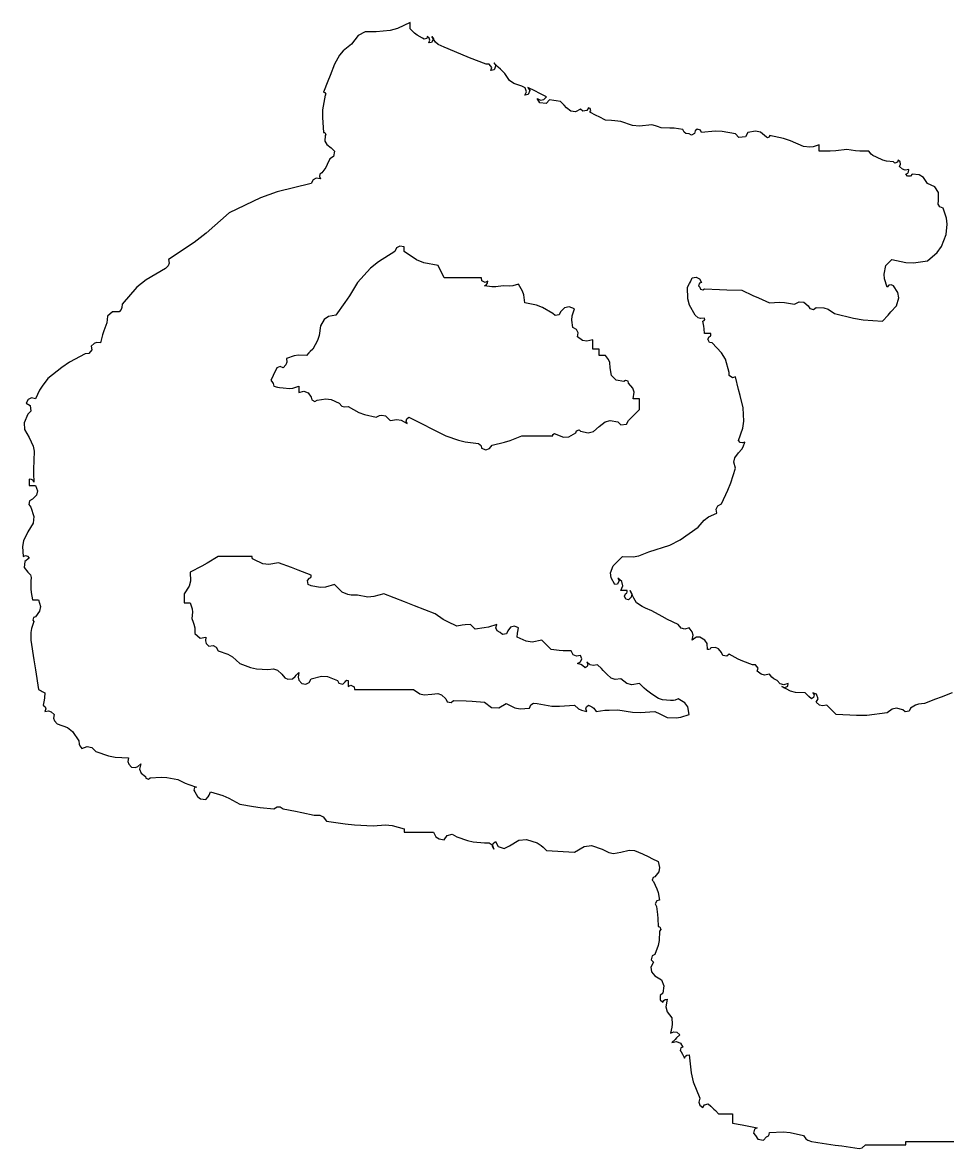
# Model space of a CAD drawing. Header units: millimetres. Extents: x 539196 to 807275, y 431843 to 1156631.
# Drawn here: x 623808.5 to 624033.7, y 434400.7 to 434675.2 of the extents above; entities that cross this region are included whole.
import ezdxf

# ---------------------------------------------------------------- set-up
doc = ezdxf.new("R2010")
doc.units = ezdxf.units.MM
doc.header["$MEASUREMENT"] = 0

# ---------------------------------------------------------------- blocks, each defined once
blk = doc.blocks.new('nhgjnj')
for p, q in [((100.9521, 1.1143), (100.9073, 1.0983)), ((100.9781, 1.1173), (100.9521, 1.1143)), ((101.0254, 1.1122), (100.9781, 1.1173)), ((101.0792, 1.0911), (101.0254, 1.1122)), ((103.0814, 1.14), (103.1011, 1.0901)), ((105.0958, 1.0608), (105.0958, 1.1469)), ((100.8107, 1.062), (100.7962, 1.0289)), ((100.8364, 1.0784), (100.8107, 1.062)), ((100.8726, 1.0775), (100.8364, 1.0784)), ((100.8887, 1.0759), (100.8726, 1.0775)), ((100.9011, 1.0834), (100.8887, 1.0759)), ((100.9073, 1.0983), (100.9011, 1.0834)), ((101.1056, 1.0725), (101.0792, 1.0911)), ((101.1435, 1.0289), (101.1056, 1.0725)), ((103.1011, 1.0901), (103.1109, 1.0651)), ((103.1109, 1.0651), (103.13, 1.015)), ((100.7691, 1.0111), (100.7574, 0.9917)), ((100.7962, 1.0289), (100.7691, 1.0111)), ((101.1522, 0.9655), (101.1435, 1.0289)), ((103.13, 1.015), (103.1333, 0.9888)), ((105.0958, 1.0177), (105.0958, 1.0608)), ((105.0958, 0.9316), (105.0958, 1.0177)), ((100.7574, 0.9917), (100.7545, 0.9594)), ((101.1507, 0.9315), (101.1522, 0.9655)), ((103.1333, 0.9888), (103.1378, 0.9753)), ((103.1378, 0.9753), (103.1509, 0.9524)), ((100.7318, 0.9166), (100.7198, 0.9038)), ((100.7356, 0.928), (100.7318, 0.9166)), ((100.7436, 0.9442), (100.7337, 0.9455)), ((100.7337, 0.9455), (100.7356, 0.928)), ((100.7494, 0.9403), (100.7436, 0.9442)), ((100.7545, 0.9316), (100.7494, 0.9403)), ((100.7545, 0.9594), (100.7633, 0.9526)), ((100.7633, 0.9384), (100.7545, 0.9316)), ((100.7633, 0.9526), (100.7633, 0.9384)), ((101.1365, 0.8691), (101.1507, 0.9315)), ((103.1509, 0.9524), (103.1636, 0.9462)), ((103.1578, 0.9177), (103.1509, 0.8903)), ((103.1671, 0.9284), (103.1578, 0.9177)), ((103.1636, 0.9462), (103.1671, 0.9284)), ((105.1013, 0.9316), (105.0958, 0.9316)), ((105.1041, 0.9316), (105.1013, 0.9316)), ((105.1097, 0.9316), (105.1041, 0.9316)), ((105.1097, 0.8594), (105.1097, 0.9316)), ((100.6993, 0.9057), (100.692, 0.8969)), ((100.692, 0.8969), (100.7005, 0.8947)), ((100.6989, 0.876), (100.6963, 0.8445)), ((100.7044, 0.8829), (100.6989, 0.876)), ((100.7092, 0.9082), (100.6993, 0.9057)), ((100.7005, 0.8947), (100.7044, 0.8829)), ((100.7198, 0.9038), (100.7092, 0.9082)), ((101.1476, 0.858), (101.1365, 0.8691)), ((101.2546, 0.876), (101.2507, 0.8653)), ((101.2507, 0.8653), (101.253, 0.8559)), ((101.285, 0.8963), (101.2546, 0.876)), ((101.3098, 0.9001), (101.285, 0.8963)), ((101.3449, 0.8899), (101.3098, 0.9001)), ((101.3726, 0.8648), (101.3449, 0.8899)), ((101.3865, 0.8523), (101.3726, 0.8648)), ((103.1509, 0.8903), (103.1547, 0.8709)), ((103.1547, 0.8709), (103.1717, 0.8483)), ((105.1097, 0.8233), (105.1097, 0.8594)), ((100.6918, 0.8282), (100.6781, 0.7996)), ((100.6963, 0.8445), (100.6918, 0.8282)), ((101.1532, 0.8524), (101.1476, 0.858)), ((101.1643, 0.8413), (101.1532, 0.8524)), ((101.2027, 0.8342), (101.1643, 0.8413)), ((101.2246, 0.8357), (101.2027, 0.8342)), ((101.2616, 0.8483), (101.2246, 0.8357)), ((101.253, 0.8559), (101.2616, 0.8483)), ((101.4144, 0.8274), (101.3865, 0.8523)), ((101.4072, 0.7405), (101.4144, 0.8274)), ((103.1717, 0.8483), (103.1828, 0.7572)), ((105.1097, 0.751), (105.1097, 0.8233)), ((100.6644, 0.7758), (100.6503, 0.7649)), ((100.6503, 0.7649), (100.6516, 0.7259)), ((100.6706, 0.7835), (100.6644, 0.7758)), ((100.6781, 0.7996), (100.6706, 0.7835)), ((100.6516, 0.7259), (100.6502, 0.7061)), ((101.4002, 0.6969), (101.4072, 0.7405)), ((103.1842, 0.7106), (103.1787, 0.619)), ((103.1828, 0.7572), (103.1842, 0.7106)), ((105.1229, 0.7357), (105.1097, 0.751)), ((105.1267, 0.7224), (105.1229, 0.7357)), ((105.1236, 0.7024), (105.1267, 0.7224)), ((100.6502, 0.7061), (100.6434, 0.6677)), ((100.6434, 0.6677), (100.6498, 0.618)), ((101.3796, 0.6121), (101.4002, 0.6969)), ((105.1152, 0.644), (105.1236, 0.7024)), ((100.6498, 0.618), (100.6512, 0.5927)), ((101.3604, 0.5827), (101.3796, 0.6121)), ((103.1787, 0.619), (103.162, 0.6024)), ((105.1027, 0.5565), (105.111, 0.6149)), ((105.111, 0.6149), (105.1152, 0.644)), ((100.6512, 0.5927), (100.6503, 0.5426)), ((101.3519, 0.5287), (101.3542, 0.5638)), ((101.3542, 0.5638), (101.3604, 0.5827)), ((103.1402, 0.5574), (103.1364, 0.544)), ((103.1537, 0.594), (103.137, 0.5774)), ((103.137, 0.5774), (103.1402, 0.5574)), ((103.162, 0.6024), (103.1537, 0.594)), ((105.0999, 0.5371), (105.1027, 0.5565)), ((100.6336, 0.5426), (100.6225, 0.5426)), ((100.6225, 0.5426), (100.6315, 0.5162)), ((100.6315, 0.5162), (100.633, 0.5009)), ((100.6392, 0.5426), (100.6336, 0.5426)), ((100.6503, 0.5426), (100.6392, 0.5426)), ((101.3612, 0.518), (101.3519, 0.5287)), ((101.3576, 0.5003), (101.3612, 0.518)), ((103.0874, 0.5314), (103.0814, 0.5148)), ((103.0814, 0.5148), (103.0912, 0.5208)), ((103.1084, 0.5383), (103.0874, 0.5314)), ((103.0912, 0.5208), (103.1034, 0.5178)), ((103.1092, 0.5079), (103.0981, 0.4968)), ((103.1034, 0.5178), (103.1092, 0.5079)), ((103.1231, 0.5287), (103.1084, 0.5383)), ((103.1364, 0.544), (103.1231, 0.5287)), ((105.0891, 0.4914), (105.0958, 0.5079)), ((105.0958, 0.5079), (105.0985, 0.5274)), ((105.0985, 0.5274), (105.0999, 0.5371)), ((100.6295, 0.4732), (100.6045, 0.4141)), ((100.633, 0.5009), (100.6295, 0.4732)), ((101.3265, 0.4539), (101.3288, 0.4747)), ((101.3288, 0.4747), (101.3449, 0.494)), ((101.3449, 0.494), (101.3576, 0.5003)), ((103.0814, 0.4801), (103.0807, 0.437)), ((103.0925, 0.4912), (103.0814, 0.4801)), ((103.0981, 0.4968), (103.0925, 0.4912)), ((105.0551, 0.4132), (105.068, 0.4732)), ((105.068, 0.4732), (105.0826, 0.4833)), ((105.0826, 0.4833), (105.0891, 0.4914)), ((100.6045, 0.4141), (100.5946, 0.383)), ((101.338, 0.4315), (101.3265, 0.4539)), ((101.3306, 0.3876), (101.338, 0.4315)), ((103.0745, 0.4137), (103.0536, 0.3759)), ((103.0807, 0.437), (103.0745, 0.4137)), ((105.0522, 0.3817), (105.0551, 0.4132)), ((100.5946, 0.383), (100.5809, 0.3204)), ((101.3292, 0.3649), (101.3306, 0.3876)), ((101.331, 0.3204), (101.3292, 0.3649)), ((103.0259, 0.3551), (103.0184, 0.339)), ((103.0416, 0.3678), (103.0259, 0.3551)), ((103.0521, 0.4024), (103.0397, 0.4037)), ((103.0397, 0.4037), (103.0464, 0.3846)), ((103.0464, 0.3846), (103.0416, 0.3678)), ((103.06, 0.3866), (103.0521, 0.4024)), ((103.0536, 0.3759), (103.06, 0.3866)), ((105.0541, 0.3204), (105.0522, 0.3817)), ((100.5878, 0.3065), (100.5663, 0.2797)), ((100.5809, 0.3204), (100.587, 0.3197)), ((100.587, 0.3197), (100.5909, 0.3118)), ((100.5909, 0.3118), (100.5878, 0.3065)), ((101.3091, 0.2702), (101.331, 0.3204)), ((103.0122, 0.3312), (102.9981, 0.3204)), ((102.9981, 0.3204), (103.0025, 0.2979)), ((103.0184, 0.339), (103.0122, 0.3312)), ((105.064, 0.319), (105.0541, 0.3204)), ((105.0699, 0.3151), (105.064, 0.319)), ((105.0749, 0.3065), (105.0699, 0.3151)), ((105.0888, 0.2926), (105.0749, 0.3065)), ((100.5663, 0.2797), (100.5606, 0.2569)), ((100.5606, 0.2569), (100.567, 0.2231)), ((101.298, 0.2452), (101.3091, 0.2702)), ((102.971, 0.2691), (102.9559, 0.2578)), ((102.9559, 0.2578), (102.9564, 0.244)), ((102.9842, 0.2648), (102.971, 0.2691)), ((102.9986, 0.2826), (102.9842, 0.2648)), ((103.0025, 0.2979), (102.9986, 0.2826)), ((105.0249, 0.2203), (105.0333, 0.2648)), ((105.0333, 0.2648), (105.0395, 0.2521)), ((105.0573, 0.2485), (105.068, 0.2578)), ((105.068, 0.2578), (105.0852, 0.2673)), ((105.0852, 0.2673), (105.0888, 0.2926)), ((100.567, 0.2231), (100.5864, 0.2119)), ((100.5864, 0.2119), (100.59, 0.1832)), ((101.2755, 0.1953), (101.298, 0.2452)), ((101.8034, 0.2023), (101.7478, 0.1884)), ((101.8622, 0.2056), (101.8034, 0.2023)), ((101.8936, 0.2011), (101.8622, 0.2056)), ((101.9773, 0.2018), (101.9562, 0.2092)), ((101.9562, 0.2092), (101.9605, 0.1986)), ((102.9564, 0.244), (102.94, 0.201)), ((105.0208, 0.1981), (105.0249, 0.2203)), ((105.0395, 0.2521), (105.0573, 0.2485)), ((100.5739, 0.1675), (100.5629, 0.1074)), ((100.59, 0.1832), (100.5739, 0.1675)), ((101.2728, 0.1286), (101.2755, 0.1953)), ((101.6688, 0.1543), (101.6575, 0.1393)), ((101.72, 0.1814), (101.6644, 0.1675)), ((101.6644, 0.1675), (101.6688, 0.1543)), ((101.7478, 0.1884), (101.72, 0.1814)), ((101.9492, 0.1814), (101.8936, 0.2011)), ((101.958, 0.1887), (101.9492, 0.1814)), ((101.9605, 0.1986), (101.958, 0.1887)), ((101.9877, 0.1959), (101.9773, 0.2018)), ((102.0048, 0.1814), (101.9877, 0.1959)), ((102.0271, 0.1639), (102.0048, 0.1814)), ((102.0469, 0.16), (102.0271, 0.1639)), ((102.0742, 0.1675), (102.0469, 0.16)), ((102.1395, 0.1463), (102.0742, 0.1675)), ((102.9302, 0.1799), (102.9078, 0.1398)), ((102.94, 0.201), (102.9302, 0.1799)), ((104.9707, 0.1286), (104.9707, 0.1537)), ((104.9707, 0.1537), (104.9874, 0.1537)), ((104.9874, 0.1537), (104.9957, 0.1537)), ((104.9957, 0.1537), (105.0124, 0.1537)), ((105.0124, 0.1537), (105.0208, 0.1981)), ((100.5629, 0.1074), (100.5615, 0.0757)), ((101.2714, 0.0953), (101.2728, 0.1286)), ((101.5557, 0.1055), (101.5116, 0.0634)), ((101.5851, 0.1225), (101.5557, 0.1055)), ((101.6436, 0.1398), (101.5851, 0.1225)), ((101.6575, 0.1393), (101.6436, 0.1398)), ((102.1716, 0.1337), (102.1395, 0.1463)), ((102.234, 0.105), (102.1716, 0.1337)), ((102.2425, 0.0884), (102.234, 0.105)), ((102.9008, 0.105), (102.8846, 0.0915)), ((102.9135, 0.1113), (102.9008, 0.105)), ((102.9078, 0.1398), (102.9171, 0.1291)), ((102.9171, 0.1291), (102.9135, 0.1113)), ((104.9707, 0.1161), (104.9707, 0.1286)), ((104.9707, 0.0911), (104.9707, 0.1161)), ((100.5615, 0.0757), (100.567, 0.0147)), ((101.2685, 0.0286), (101.2714, 0.0953)), ((101.4761, 0.0573), (101.4699, 0.0564)), ((101.4699, 0.0564), (101.4699, 0.0453)), ((101.4808, 0.0549), (101.4761, 0.0573)), ((101.4838, 0.0495), (101.4808, 0.0549)), ((101.5091, 0.0512), (101.4951, 0.0442)), ((101.5116, 0.0634), (101.5091, 0.0512)), ((102.2573, 0.081), (102.2425, 0.0884)), ((102.2757, 0.0842), (102.2573, 0.081)), ((102.2925, 0.0461), (102.2757, 0.0842)), ((102.8846, 0.0915), (102.8786, 0.0775)), ((102.8786, 0.0775), (102.88, 0.0564)), ((102.88, 0.0564), (102.8854, 0.0534)), ((102.8854, 0.0534), (102.8878, 0.0487)), ((104.9268, 0.0457), (104.936, 0.0564)), ((104.936, 0.0564), (104.9499, 0.0703)), ((104.9499, 0.0703), (104.9568, 0.0772)), ((104.9568, 0.0772), (104.9707, 0.0911)), ((100.5562, 0.0107), (100.5524, -0.0045)), ((100.567, 0.0147), (100.5562, 0.0107)), ((101.2167, -0.0086), (101.2241, 0.0063)), ((101.2241, 0.0063), (101.2407, 0.0147)), ((101.2407, 0.0147), (101.2429, 0.0062)), ((101.2429, 0.0062), (101.2547, 0.0023)), ((101.2547, 0.0023), (101.2616, 0.0078)), ((101.2616, 0.0078), (101.2701, 0.01)), ((101.274, 0.0218), (101.2685, 0.0286)), ((101.2701, 0.01), (101.274, 0.0218)), ((101.4025, 0.0112), (101.3987, -0.0003)), ((101.4066, 0.0295), (101.4005, 0.0286)), ((101.4005, 0.0286), (101.4025, 0.0112)), ((101.4114, 0.0271), (101.4066, 0.0295)), ((101.4144, 0.0217), (101.4114, 0.0271)), ((101.4364, 0.0257), (101.4144, 0.0217)), ((101.4476, 0.0271), (101.4364, 0.0257)), ((101.4699, 0.0286), (101.4476, 0.0271)), ((101.4699, 0.0453), (101.4699, 0.0397)), ((101.4699, 0.0397), (101.4699, 0.0286)), ((101.4951, 0.0442), (101.4838, 0.0495)), ((102.3063, 0.0277), (102.2925, 0.0461)), ((102.3382, 0.0008), (102.3063, 0.0277)), ((102.3955, -0.0804), (102.3382, 0.0008)), ((102.8449, 0.0302), (102.8314, 0.0078)), ((102.8314, 0.0078), (102.8323, -0.0071)), ((102.8608, 0.0402), (102.8449, 0.0302)), ((102.8869, 0.0425), (102.8608, 0.0402)), ((102.8878, 0.0487), (102.8869, 0.0425)), ((104.8268, -0.0218), (104.9013, 0.0078)), ((104.9013, 0.0078), (104.9182, 0.003)), ((104.9182, 0.003), (104.9323, 0.0077)), ((104.9303, 0.0281), (104.9268, 0.0457)), ((104.943, 0.0217), (104.9303, 0.0281)), ((104.9323, 0.0077), (104.943, 0.0217)), ((100.5524, -0.0045), (100.56, -0.0131)), ((100.56, -0.0131), (100.5722, -0.0156)), ((100.5739, -0.0408), (100.5714, -0.0545)), ((100.5722, -0.0156), (100.5792, -0.0296)), ((100.5792, -0.0296), (100.5739, -0.0408)), ((101.2199, -0.0269), (101.2167, -0.0086)), ((101.237, -0.0343), (101.2199, -0.0269)), ((101.2454, -0.0385), (101.237, -0.0343)), ((101.2616, -0.0478), (101.2454, -0.0385)), ((101.3135, -0.0469), (101.2616, -0.0478)), ((101.3417, -0.0391), (101.3135, -0.0469)), ((101.3866, -0.0131), (101.3417, -0.0391)), ((101.3987, -0.0003), (101.3866, -0.0131)), ((102.8074, -0.0264), (102.7897, -0.0408)), ((102.7897, -0.0408), (102.7964, -0.0599)), ((102.8228, -0.0225), (102.8074, -0.0264)), ((102.8453, -0.0269), (102.8228, -0.0225)), ((102.8323, -0.0071), (102.8357, -0.0155)), ((102.8357, -0.0155), (102.8453, -0.0269)), ((103.1452, -0.0466), (103.126, -0.06)), ((103.1787, -0.0408), (103.1452, -0.0466)), ((103.1911, -0.0781), (103.1787, -0.0408)), ((104.7068, -0.0408), (104.7865, -0.0319)), ((104.7081, -0.0508), (104.7068, -0.0408)), ((104.7865, -0.0319), (104.8268, -0.0218)), ((100.5531, -0.0686), (100.5485, -0.1073)), ((100.5655, -0.0624), (100.5531, -0.0686)), ((100.5714, -0.0545), (100.5655, -0.0624)), ((102.4188, -0.1268), (102.3955, -0.0804)), ((102.7758, -0.0895), (102.7522, -0.1374)), ((102.7916, -0.0768), (102.7758, -0.0895)), ((102.7964, -0.0599), (102.7916, -0.0768)), ((103.126, -0.06), (103.1092, -0.0895)), ((103.1092, -0.0895), (103.1142, -0.1027)), ((103.1941, -0.0988), (103.1911, -0.0781)), ((103.1926, -0.1381), (103.1941, -0.0988)), ((104.6026, -0.1088), (104.6049, -0.0948)), ((104.6049, -0.0948), (104.6165, -0.0825)), ((104.6165, -0.0825), (104.6304, -0.0964)), ((104.6304, -0.0964), (104.6373, -0.1033)), ((104.6464, -0.0966), (104.6538, -0.0793)), ((104.6512, -0.1172), (104.6464, -0.0966)), ((104.6538, -0.0793), (104.6721, -0.0686)), ((104.6721, -0.0686), (104.6742, -0.0771)), ((104.6742, -0.0771), (104.6861, -0.0811)), ((104.6861, -0.0811), (104.6929, -0.0756)), ((104.6929, -0.0756), (104.704, -0.07)), ((104.704, -0.07), (104.7096, -0.0672)), ((104.712, -0.0566), (104.7081, -0.0508)), ((104.7096, -0.0672), (104.7207, -0.0617)), ((104.7207, -0.0617), (104.712, -0.0566)), ((100.5471, -0.1269), (100.5461, -0.1659)), ((100.5485, -0.1073), (100.5471, -0.1269)), ((102.4493, -0.2214), (102.4188, -0.1268)), ((102.7522, -0.1374), (102.7397, -0.1611)), ((103.1162, -0.1242), (103.1139, -0.1593)), ((103.1142, -0.1027), (103.1157, -0.11)), ((103.1157, -0.11), (103.1162, -0.1242)), ((103.1814, -0.1603), (103.1926, -0.1381)), ((104.4581, -0.148), (104.4567, -0.1381)), ((104.4567, -0.1381), (104.4905, -0.1444)), ((104.462, -0.1539), (104.4581, -0.148)), ((104.4905, -0.1444), (104.5133, -0.1387)), ((104.5133, -0.1387), (104.5401, -0.1172)), ((104.5401, -0.1172), (104.568, -0.1166)), ((104.568, -0.1166), (104.5823, -0.1181)), ((104.5823, -0.1181), (104.6095, -0.1242)), ((104.6095, -0.1242), (104.6026, -0.1088)), ((104.6373, -0.1033), (104.6512, -0.1172)), ((100.5378, -0.1909), (100.5322, -0.2075)), ((100.5406, -0.1825), (100.5378, -0.1909)), ((100.5461, -0.1659), (100.5406, -0.1825)), ((102.7397, -0.1611), (102.7133, -0.2075)), ((103.1076, -0.1781), (103.0884, -0.2075)), ((103.1139, -0.1593), (103.1076, -0.1781)), ((103.1648, -0.1936), (103.1759, -0.1714)), ((103.1701, -0.2602), (103.1648, -0.1936)), ((103.1759, -0.1714), (103.1814, -0.1603)), ((103.8246, -0.2075), (103.8385, -0.1798)), ((103.8385, -0.1798), (103.8659, -0.1726)), ((103.8659, -0.1726), (103.8855, -0.1765)), ((103.8855, -0.1765), (103.908, -0.1936)), ((103.908, -0.1936), (103.9102, -0.2022)), ((103.922, -0.2061), (103.9288, -0.2006)), ((103.9288, -0.2006), (103.9606, -0.1856)), ((103.9606, -0.1856), (103.9778, -0.1799)), ((103.9778, -0.1799), (104.0122, -0.1728)), ((104.0122, -0.1728), (104.0147, -0.185)), ((104.0147, -0.185), (104.0287, -0.192)), ((104.0287, -0.192), (104.04, -0.1867)), ((104.04, -0.1867), (104.0759, -0.1818)), ((104.0759, -0.1818), (104.0941, -0.1804)), ((104.0941, -0.1804), (104.1303, -0.1798)), ((104.1303, -0.1798), (104.1324, -0.1712)), ((104.1324, -0.1712), (104.1443, -0.1673)), ((104.1443, -0.1673), (104.1511, -0.1728)), ((104.1511, -0.1728), (104.1936, -0.1748)), ((104.1936, -0.1748), (104.2154, -0.1791)), ((104.2154, -0.1791), (104.2553, -0.1936)), ((104.2553, -0.1936), (104.2616, -0.2063)), ((104.2793, -0.2099), (104.29, -0.2006)), ((104.29, -0.2006), (104.3125, -0.212)), ((104.3332, -0.2097), (104.3525, -0.1936)), ((104.3525, -0.1936), (104.3699, -0.1649)), ((104.3699, -0.1649), (104.3959, -0.1531)), ((104.3959, -0.1531), (104.4289, -0.1589)), ((104.4289, -0.1589), (104.4407, -0.1708)), ((104.4407, -0.1708), (104.4589, -0.1708)), ((104.4589, -0.1708), (104.4706, -0.1589)), ((104.4706, -0.1589), (104.462, -0.1539)), ((100.5322, -0.2075), (100.5393, -0.2629)), ((102.4666, -0.2662), (102.4493, -0.2214)), ((102.6945, -0.2504), (102.6786, -0.277)), ((102.7016, -0.2363), (102.6945, -0.2504)), ((102.7133, -0.2075), (102.7016, -0.2363)), ((103.0605, -0.2421), (103.0397, -0.2631)), ((103.0703, -0.2309), (103.0605, -0.2421)), ((103.0884, -0.2075), (103.0703, -0.2309)), ((103.7888, -0.2852), (103.8038, -0.2492)), ((103.8038, -0.2492), (103.8177, -0.2214)), ((103.8177, -0.2214), (103.8246, -0.2075)), ((103.9102, -0.2022), (103.922, -0.2061)), ((104.2616, -0.2063), (104.2793, -0.2099)), ((104.3125, -0.212), (104.3332, -0.2097)), ((100.5362, -0.2936), (100.5183, -0.3465)), ((100.5393, -0.2629), (100.5362, -0.2936)), ((101.714, -0.2926), (101.6922, -0.3117)), ((101.7329, -0.2869), (101.714, -0.2926)), ((101.7617, -0.2909), (101.7329, -0.2869)), ((101.7811, -0.2631), (101.7617, -0.2631)), ((101.7617, -0.2631), (101.7617, -0.2742)), ((101.7617, -0.2742), (101.7617, -0.2798)), ((101.7617, -0.2798), (101.7617, -0.2909)), ((101.7908, -0.2631), (101.7811, -0.2631)), ((101.8103, -0.2631), (101.7908, -0.2631)), ((101.8297, -0.2826), (101.8103, -0.2631)), ((101.8395, -0.2923), (101.8297, -0.2826)), ((101.8589, -0.3117), (101.8395, -0.2923)), ((102.4711, -0.2916), (102.4666, -0.2662)), ((102.4702, -0.3395), (102.4711, -0.2916)), ((102.6452, -0.2937), (102.623, -0.3048)), ((102.623, -0.3048), (102.6384, -0.2978)), ((102.6384, -0.2978), (102.6523, -0.3002)), ((102.6563, -0.2881), (102.6452, -0.2937)), ((102.6523, -0.3002), (102.6647, -0.3117)), ((102.6786, -0.277), (102.6563, -0.2881)), ((103.0397, -0.2631), (103.0461, -0.2969)), ((103.0461, -0.2969), (103.0404, -0.3196)), ((103.1578, -0.3604), (103.1687, -0.2945)), ((103.1687, -0.2945), (103.1701, -0.2602)), ((103.7871, -0.3087), (103.7888, -0.2852)), ((100.5183, -0.3465), (100.5154, -0.3742)), ((101.6853, -0.3326), (101.6788, -0.3673)), ((101.6837, -0.3139), (101.6798, -0.3257)), ((101.6798, -0.3257), (101.6853, -0.3326)), ((101.6922, -0.3117), (101.6837, -0.3139)), ((101.876, -0.3215), (101.8589, -0.3117)), ((101.8659, -0.3604), (101.8795, -0.3462)), ((101.8795, -0.3462), (101.876, -0.3215)), ((102.4868, -0.3562), (102.4702, -0.3395)), ((102.582, -0.3427), (102.5674, -0.3604)), ((102.6018, -0.3377), (102.582, -0.3427)), ((102.623, -0.3465), (102.6018, -0.3377)), ((102.6291, -0.3178), (102.623, -0.3187)), ((102.623, -0.3187), (102.623, -0.3298)), ((102.623, -0.3298), (102.623, -0.3353)), ((102.623, -0.3353), (102.623, -0.3465)), ((102.6339, -0.3202), (102.6291, -0.3178)), ((102.6369, -0.3256), (102.6339, -0.3202)), ((102.6481, -0.3309), (102.6369, -0.3256)), ((102.6621, -0.3239), (102.6481, -0.3309)), ((102.6647, -0.3117), (102.6621, -0.3239)), ((103.0404, -0.3196), (103.0189, -0.3465)), ((103.0189, -0.3465), (103.0221, -0.3726)), ((103.7969, -0.3465), (103.7871, -0.3087)), ((103.8021, -0.3798), (103.7969, -0.3465)), ((100.514, -0.3881), (100.5114, -0.4159)), ((100.5154, -0.3742), (100.514, -0.3881)), ((101.5859, -0.4014), (101.5672, -0.4159)), ((101.5991, -0.3964), (101.5859, -0.4014)), ((101.6228, -0.3951), (101.5991, -0.3964)), ((101.6575, -0.3886), (101.6228, -0.3951)), ((101.6788, -0.3673), (101.6575, -0.3886)), ((101.8596, -0.3941), (101.8659, -0.3604)), ((101.8653, -0.4169), (101.8596, -0.3941)), ((102.4952, -0.3645), (102.4868, -0.3562)), ((102.5118, -0.3812), (102.4952, -0.3645)), ((102.5433, -0.3925), (102.5118, -0.3812)), ((102.566, -0.3906), (102.5433, -0.3925)), ((102.5952, -0.3742), (102.566, -0.3906)), ((102.5674, -0.3604), (102.5781, -0.354)), ((102.5781, -0.354), (102.5939, -0.3619)), ((102.5939, -0.3619), (102.5952, -0.3742)), ((103.0163, -0.39), (102.9981, -0.409)), ((103.0221, -0.3726), (103.0163, -0.39)), ((103.1588, -0.3993), (103.1578, -0.3604)), ((103.1602, -0.4189), (103.1588, -0.3993)), ((103.783, -0.4298), (103.7988, -0.3999)), ((103.7988, -0.3999), (103.8021, -0.3798)), ((100.4975, -0.4437), (100.4906, -0.4576)), ((100.5114, -0.4159), (100.4975, -0.4437)), ((101.5505, -0.4437), (101.5394, -0.4437)), ((101.5394, -0.4437), (101.5394, -0.4548)), ((101.5561, -0.4437), (101.5505, -0.4437)), ((101.5672, -0.4437), (101.5561, -0.4437)), ((101.5672, -0.4159), (101.5672, -0.427)), ((101.5672, -0.427), (101.5672, -0.4326)), ((101.5672, -0.4326), (101.5672, -0.4437)), ((101.8867, -0.4437), (101.8653, -0.4169)), ((101.9093, -0.4696), (101.8867, -0.4437)), ((102.9731, -0.434), (102.9564, -0.4507)), ((102.9564, -0.4507), (102.9596, -0.4706)), ((102.9814, -0.4256), (102.9731, -0.434)), ((102.9981, -0.409), (102.9814, -0.4256)), ((103.1648, -0.4576), (103.1602, -0.4189)), ((103.7673, -0.4776), (103.783, -0.4298)), ((100.4588, -0.4841), (100.4558, -0.4923)), ((100.4558, -0.4923), (100.4685, -0.4986)), ((100.4693, -0.4806), (100.4588, -0.4841)), ((100.4685, -0.4986), (100.4721, -0.5164)), ((100.4767, -0.4854), (100.4693, -0.4806)), ((100.4906, -0.4576), (100.4767, -0.4854)), ((101.5144, -0.4715), (101.4977, -0.4715)), ((101.4977, -0.4715), (101.5042, -0.4991)), ((101.5042, -0.4991), (101.5005, -0.518)), ((101.5227, -0.4715), (101.5144, -0.4715)), ((101.5394, -0.4715), (101.5227, -0.4715)), ((101.5394, -0.4548), (101.5394, -0.4604)), ((101.5394, -0.4604), (101.5394, -0.4715)), ((101.9075, -0.5271), (101.9153, -0.4936)), ((101.9153, -0.4936), (101.9093, -0.4696)), ((102.9558, -0.484), (102.9425, -0.4993)), ((102.9425, -0.4993), (102.9531, -0.4949)), ((102.9531, -0.4949), (102.963, -0.4974)), ((102.9596, -0.4706), (102.9558, -0.484)), ((102.963, -0.4974), (102.9703, -0.5062)), ((103.137, -0.4923), (103.1445, -0.4762)), ((103.1443, -0.5012), (103.137, -0.4923)), ((103.1542, -0.5036), (103.1443, -0.5012)), ((103.1445, -0.4762), (103.1507, -0.4684)), ((103.1507, -0.4684), (103.1648, -0.4576)), ((103.1648, -0.4993), (103.1542, -0.5036)), ((103.16, -0.5237), (103.1648, -0.4993)), ((103.7711, -0.5116), (103.7673, -0.4776)), ((100.4721, -0.5164), (100.4628, -0.5271)), ((100.4628, -0.5271), (100.4742, -0.5495)), ((100.4742, -0.5495), (100.4719, -0.5702)), ((101.3588, -0.5548), (101.3497, -0.5788)), ((101.3905, -0.5656), (101.3588, -0.5548)), ((101.4506, -0.5452), (101.4422, -0.5618)), ((101.4655, -0.5378), (101.4506, -0.5452)), ((101.4838, -0.5409), (101.4655, -0.5378)), ((101.5005, -0.518), (101.4838, -0.5409)), ((101.902, -0.5339), (101.9075, -0.5271)), ((101.906, -0.5457), (101.902, -0.5339)), ((101.9145, -0.5479), (101.906, -0.5457)), ((101.9325, -0.5794), (101.9145, -0.5479)), ((102.9179, -0.5454), (102.9105, -0.5603)), ((102.9286, -0.5216), (102.9147, -0.5271)), ((102.9147, -0.5271), (102.9179, -0.5454)), ((102.9431, -0.5274), (102.9286, -0.5216)), ((102.9494, -0.5409), (102.9431, -0.5274)), ((102.9552, -0.5258), (102.9494, -0.5409)), ((102.9596, -0.5184), (102.9552, -0.5258)), ((102.9703, -0.5062), (102.9596, -0.5184)), ((103.137, -0.5548), (103.1536, -0.5364)), ((103.1423, -0.6214), (103.137, -0.5548)), ((103.1536, -0.5364), (103.16, -0.5237)), ((103.7969, -0.5548), (103.7711, -0.5116)), ((103.7941, -0.6049), (103.7969, -0.5548)), ((100.4392, -0.6062), (100.428, -0.6174)), ((100.4447, -0.6007), (100.4392, -0.6062)), ((100.4558, -0.5896), (100.4447, -0.6007)), ((100.4719, -0.5702), (100.4558, -0.5896)), ((101.3497, -0.5788), (101.3543, -0.5995)), ((101.3543, -0.5995), (101.3727, -0.6174)), ((101.4091, -0.5671), (101.3905, -0.5656)), ((101.4422, -0.5618), (101.4091, -0.5671)), ((101.9214, -0.6382), (101.9344, -0.6044)), ((101.9344, -0.6044), (101.9325, -0.5794)), ((102.8938, -0.605), (102.8924, -0.6232)), ((102.8939, -0.5687), (102.8938, -0.605)), ((102.9105, -0.5603), (102.8939, -0.5687)), ((103.7927, -0.6299), (103.7941, -0.6049)), ((100.424, -0.6465), (100.4211, -0.666)), ((100.4254, -0.6368), (100.424, -0.6465)), ((100.428, -0.6174), (100.4254, -0.6368)), ((101.3796, -0.6521), (101.3523, -0.6983)), ((101.3727, -0.6174), (101.3853, -0.6238)), ((101.3888, -0.6413), (101.3796, -0.6521)), ((101.3853, -0.6238), (101.3888, -0.6413)), ((101.9183, -0.6435), (101.9214, -0.6382)), ((101.9222, -0.6514), (101.9183, -0.6435)), ((101.9284, -0.6521), (101.9222, -0.6514)), ((101.9284, -0.7077), (101.9284, -0.6521)), ((102.8924, -0.6232), (102.8869, -0.659)), ((103.13, -0.7215), (103.1409, -0.6557)), ((103.1409, -0.6557), (103.1423, -0.6214)), ((103.7899, -0.6799), (103.7927, -0.6299)), ((100.4072, -0.6799), (100.3905, -0.7132)), ((100.4191, -0.6919), (100.4072, -0.6799)), ((100.4141, -0.7215), (100.4215, -0.7063)), ((100.4215, -0.7063), (100.4191, -0.6919)), ((100.4211, -0.666), (100.4372, -0.6816)), ((100.4372, -0.6816), (100.4336, -0.7104)), ((101.3523, -0.6983), (101.3421, -0.7246)), ((102.8619, -0.684), (102.8453, -0.7007)), ((102.8453, -0.7007), (102.8537, -0.7447)), ((102.8703, -0.6757), (102.8619, -0.684)), ((102.8869, -0.659), (102.8703, -0.6757)), ((103.7552, -0.7215), (103.767, -0.7033)), ((103.767, -0.7033), (103.7741, -0.6947)), ((103.7741, -0.6947), (103.7899, -0.6799)), ((100.3822, -0.7299), (100.3655, -0.7632)), ((100.3655, -0.7632), (100.3782, -0.7552)), ((100.3782, -0.7552), (100.3966, -0.7626)), ((100.3905, -0.7132), (100.3822, -0.7299)), ((100.4336, -0.7104), (100.4141, -0.7215)), ((101.3421, -0.7246), (101.331, -0.7771)), ((101.9284, -0.7354), (101.9284, -0.7077)), ((101.9284, -0.791), (101.9284, -0.7354)), ((102.8537, -0.7447), (102.8504, -0.7713)), ((103.1285, -0.7377), (103.13, -0.7215)), ((103.1359, -0.75), (103.1285, -0.7377)), ((103.1509, -0.7563), (103.1359, -0.75)), ((103.1534, -0.7987), (103.1509, -0.7563)), ((103.7393, -0.7693), (103.7552, -0.7215)), ((100.3586, -0.791), (100.3473, -0.8271)), ((100.367, -0.7756), (100.3586, -0.791)), ((100.3843, -0.7698), (100.367, -0.7756)), ((100.4003, -0.7771), (100.3843, -0.7698)), ((100.3966, -0.7626), (100.4003, -0.7771)), ((101.2785, -0.788), (101.2477, -0.8049)), ((101.2477, -0.8049), (101.2558, -0.8316)), ((101.2962, -0.7821), (101.2785, -0.788)), ((101.331, -0.7771), (101.2962, -0.7821)), ((101.9489, -0.8424), (101.9284, -0.791)), ((102.7897, -0.8049), (102.783, -0.824)), ((102.8062, -0.8084), (102.7897, -0.8049)), ((102.8146, -0.8098), (102.8062, -0.8084)), ((102.8504, -0.7713), (102.8314, -0.8118)), ((103.1486, -0.8223), (103.1534, -0.7987)), ((103.7431, -0.8035), (103.7393, -0.7693)), ((103.7691, -0.8466), (103.7431, -0.8035)), ((100.3339, -0.8456), (100.303, -0.8674)), ((100.3473, -0.8271), (100.3339, -0.8456)), ((101.2573, -0.8466), (101.2546, -0.8744)), ((101.2558, -0.8316), (101.2573, -0.8466)), ((101.9573, -0.8691), (101.9489, -0.8424)), ((102.783, -0.824), (102.7878, -0.8408)), ((102.7878, -0.8408), (102.8036, -0.8535)), ((102.8036, -0.8535), (102.8163, -0.8598)), ((102.8314, -0.8118), (102.8146, -0.8098)), ((103.13, -0.8605), (103.1486, -0.8223)), ((103.7803, -0.8704), (103.7691, -0.8466)), ((100.2738, -0.8966), (100.2544, -0.916)), ((100.2544, -0.916), (100.267, -0.908)), ((100.267, -0.908), (100.2855, -0.9154)), ((100.2836, -0.8869), (100.2738, -0.8966)), ((100.303, -0.8674), (100.2836, -0.8869)), ((101.2546, -0.8744), (101.2601, -0.9072)), ((101.2601, -0.9072), (101.2601, -0.9248)), ((101.9701, -0.923), (101.9573, -0.8691)), ((102.7897, -0.9076), (102.7758, -0.9021)), ((102.7758, -0.9021), (102.7865, -0.9405)), ((102.8042, -0.9018), (102.7897, -0.9076)), ((102.8105, -0.8882), (102.8042, -0.9018)), ((102.8198, -0.8776), (102.8105, -0.8882)), ((102.8163, -0.8598), (102.8198, -0.8776)), ((103.1496, -0.8942), (103.13, -0.8605)), ((103.1472, -0.9271), (103.1496, -0.8942)), ((103.7482, -0.9091), (103.7715, -0.8967)), ((103.7578, -0.9195), (103.7482, -0.9091)), ((103.7715, -0.8967), (103.7803, -0.8704)), ((100.2613, -0.9508), (100.2314, -1.026)), ((100.2759, -0.9256), (100.2609, -0.9369)), ((100.2609, -0.9369), (100.2613, -0.9508)), ((100.2891, -0.9299), (100.2759, -0.9256)), ((100.2855, -0.9154), (100.2891, -0.9299)), ((101.2401, -0.9545), (101.2322, -0.9703)), ((101.2437, -0.9452), (101.2338, -0.9438)), ((101.2338, -0.9438), (101.2401, -0.9545)), ((101.2496, -0.9491), (101.2437, -0.9452)), ((101.2546, -0.9577), (101.2496, -0.9491)), ((101.2601, -0.9248), (101.2546, -0.9577)), ((101.9858, -0.9357), (101.9701, -0.923)), ((101.9839, -0.9716), (101.9906, -0.9525)), ((101.9906, -0.9525), (101.9858, -0.9357)), ((102.7865, -0.9405), (102.7907, -0.96)), ((103.1186, -1.0132), (103.1231, -0.9577)), ((103.1231, -0.9577), (103.1472, -0.9271)), ((103.7508, -1.0088), (103.7552, -0.9577)), ((103.7551, -0.9377), (103.7644, -0.9237)), ((103.7552, -0.9577), (103.7551, -0.9377)), ((103.7701, -0.922), (103.7578, -0.9195)), ((103.7644, -0.9237), (103.783, -0.916)), ((103.783, -0.916), (103.7701, -0.922)), ((101.2322, -0.9703), (101.2199, -0.9716)), ((101.2199, -0.9716), (101.2199, -1.0383)), ((101.9554, -1.045), (101.9631, -0.9855)), ((101.9631, -0.9855), (101.9682, -0.9768)), ((101.9682, -0.9768), (101.974, -0.9729)), ((101.974, -0.9729), (101.9839, -0.9716)), ((102.7883, -1.0077), (102.7841, -1.0119)), ((102.7966, -0.9994), (102.7883, -1.0077)), ((102.7907, -0.96), (102.7966, -0.9994)), ((103.7451, -1.0346), (103.7508, -1.0088)), ((100.2314, -1.026), (100.2161, -1.0635)), ((101.2199, -1.0383), (101.2199, -1.0716)), ((101.9483, -1.0748), (101.9554, -1.045)), ((102.7841, -1.0119), (102.7758, -1.0202)), ((102.7758, -1.0202), (102.7767, -1.0454)), ((102.7767, -1.0454), (102.7781, -1.058)), ((102.7781, -1.058), (102.7827, -1.0827)), ((103.1162, -1.0966), (103.1172, -1.041)), ((103.1172, -1.041), (103.1186, -1.0132)), ((103.7274, -1.0827), (103.7451, -1.0346)), ((100.2161, -1.0635), (100.1849, -1.1383)), ((101.2199, -1.0716), (101.2199, -1.1383)), ((101.9284, -1.1314), (101.9483, -1.0748)), ((102.7827, -1.0827), (102.7635, -1.1232)), ((103.1254, -1.1073), (103.1162, -1.0966)), ((103.1219, -1.1251), (103.1254, -1.1073)), ((103.7162, -1.1027), (103.7274, -1.0827)), ((103.722, -1.126), (103.7162, -1.1027)), ((100.1849, -1.1383), (100.173, -1.1653)), ((101.1865, -1.155), (101.1643, -1.1661)), ((101.1977, -1.1494), (101.1865, -1.155)), ((101.2199, -1.1383), (101.1977, -1.1494)), ((101.8948, -1.1979), (101.9284, -1.1314)), ((102.7523, -1.1429), (102.7272, -1.18)), ((102.7635, -1.1232), (102.7523, -1.1429)), ((103.0854, -1.1677), (103.0911, -1.1506)), ((103.0911, -1.1506), (103.1092, -1.1314)), ((103.1092, -1.1314), (103.1219, -1.1251)), ((103.7413, -1.1383), (103.722, -1.126)), ((103.7277, -1.1757), (103.7375, -1.1619)), ((103.7375, -1.1619), (103.7413, -1.1383)), ((100.1615, -1.1785), (100.1363, -1.1939)), ((100.1363, -1.1939), (100.147, -1.1875)), ((100.1436, -1.2059), (100.1363, -1.2147)), ((100.1535, -1.2034), (100.1436, -1.2059)), ((100.147, -1.1875), (100.1628, -1.1954)), ((100.1641, -1.2078), (100.1535, -1.2034)), ((100.173, -1.1653), (100.1615, -1.1785)), ((100.1628, -1.1954), (100.1641, -1.2078)), ((101.1643, -1.1661), (101.1515, -1.2309)), ((101.8782, -1.2313), (101.8948, -1.1979)), ((102.7272, -1.18), (102.6913, -1.2718)), ((103.0884, -1.1939), (103.0854, -1.1677)), ((103.0908, -1.2282), (103.0884, -1.1939)), ((103.7066, -1.1869), (103.7277, -1.1757)), ((103.7066, -1.2397), (103.7066, -1.1869)), ((100.1309, -1.2604), (100.122, -1.2723)), ((100.1433, -1.2356), (100.1309, -1.2604)), ((100.1363, -1.2147), (100.1448, -1.2169)), ((100.1488, -1.2287), (100.1433, -1.2356)), ((100.1448, -1.2169), (100.1488, -1.2287)), ((101.1515, -1.2309), (101.1381, -1.2637)), ((101.845, -1.2981), (101.8782, -1.2313)), ((103.0675, -1.2772), (103.0858, -1.2481)), ((103.0858, -1.2481), (103.0908, -1.2282)), ((103.7066, -1.2661), (103.7066, -1.2397)), ((100.0849, -1.2911), (100.0738, -1.2911)), ((100.0738, -1.2911), (100.1003, -1.3487)), ((100.0905, -1.2911), (100.0849, -1.2911)), ((100.1016, -1.2911), (100.0905, -1.2911)), ((100.122, -1.2723), (100.1016, -1.2911)), ((101.1381, -1.2637), (101.1018, -1.3189)), ((101.8523, -1.3069), (101.845, -1.2981)), ((101.8622, -1.3094), (101.8523, -1.3069)), ((101.8578, -1.3322), (101.8728, -1.305)), ((101.8728, -1.305), (101.8622, -1.3094)), ((102.6913, -1.2718), (102.6732, -1.3176)), ((103.0675, -1.3828), (103.0675, -1.2772)), ((103.7066, -1.3189), (103.7066, -1.2661)), ((100.1003, -1.3487), (100.1091, -1.3809)), ((101.081, -1.3189), (101.0778, -1.3373)), ((101.0778, -1.3373), (101.0852, -1.3521)), ((101.0893, -1.3189), (101.081, -1.3189)), ((101.0852, -1.3521), (101.1018, -1.3606)), ((101.0935, -1.3189), (101.0893, -1.3189)), ((101.1018, -1.3189), (101.0935, -1.3189)), ((101.1018, -1.3606), (101.1478, -1.4342)), ((101.8545, -1.3507), (101.8578, -1.3322)), ((101.8589, -1.3814), (101.8545, -1.3507)), ((102.6732, -1.3176), (102.6369, -1.4092)), ((103.6773, -1.3726), (103.6927, -1.3189)), ((103.6927, -1.3189), (103.6982, -1.3189)), ((103.6982, -1.3189), (103.701, -1.3189)), ((103.701, -1.3189), (103.7066, -1.3189)), ((100.1091, -1.3809), (100.1155, -1.4439)), ((101.8355, -1.419), (101.8381, -1.4023)), ((101.8381, -1.4023), (101.8464, -1.3939)), ((101.8464, -1.3939), (101.8506, -1.3898)), ((101.8506, -1.3898), (101.8589, -1.3814)), ((102.6369, -1.4092), (102.6502, -1.4546)), ((103.0675, -1.4356), (103.0675, -1.3828)), ((103.6743, -1.4022), (103.6773, -1.3726)), ((103.6788, -1.4578), (103.6743, -1.4022)), ((100.1155, -1.4439), (100.1157, -1.4936)), ((101.1478, -1.4342), (101.1766, -1.4688)), ((101.8332, -1.4963), (101.845, -1.4439)), ((101.8371, -1.429), (101.8355, -1.419)), ((101.845, -1.4439), (101.8371, -1.429)), ((102.6502, -1.4546), (102.6518, -1.4806)), ((103.0675, -1.5412), (103.0675, -1.4356)), ((103.674, -1.5415), (103.6788, -1.4578)), ((100.1157, -1.4936), (100.1314, -1.525)), ((101.1766, -1.4688), (101.2407, -1.5273)), ((101.823, -1.5224), (101.8332, -1.4963)), ((102.6518, -1.4806), (102.6438, -1.5273)), ((100.1314, -1.525), (100.171, -1.5551)), ((100.171, -1.5551), (100.2, -1.5925)), ((101.2407, -1.5273), (101.3003, -1.5643)), ((101.3003, -1.5643), (101.3295, -1.5838)), ((101.7964, -1.569), (101.823, -1.5224)), ((102.6433, -1.5556), (102.6404, -1.5704)), ((102.6438, -1.5273), (102.6433, -1.5556)), ((103.0473, -1.5583), (103.0552, -1.5425)), ((103.0536, -1.569), (103.0473, -1.5583)), ((103.0552, -1.5425), (103.0675, -1.5412)), ((103.6698, -1.5833), (103.674, -1.5415)), ((100.2, -1.5925), (100.2197, -1.6091)), ((100.2197, -1.6091), (100.2613, -1.6315)), ((101.3295, -1.5838), (101.3866, -1.6245)), ((101.7652, -1.6459), (101.7825, -1.6106)), ((101.7825, -1.6106), (101.7947, -1.598)), ((101.7947, -1.598), (101.7986, -1.5864)), ((101.7986, -1.5864), (101.7964, -1.569)), ((102.616, -1.6106), (102.6091, -1.6176)), ((102.6299, -1.5967), (102.616, -1.6106)), ((102.6404, -1.5704), (102.6299, -1.5967)), ((103.025, -1.5751), (103.0259, -1.569)), ((103.0274, -1.5798), (103.025, -1.5751)), ((103.0259, -1.569), (103.037, -1.569)), ((103.0259, -1.6176), (103.0389, -1.6121)), ((103.0328, -1.5829), (103.0274, -1.5798)), ((103.0427, -1.5929), (103.0328, -1.5829)), ((103.037, -1.569), (103.0425, -1.569)), ((103.0389, -1.6121), (103.0427, -1.5929)), ((103.0425, -1.569), (103.0536, -1.569)), ((103.6579, -1.6662), (103.6698, -1.5833)), ((100.2613, -1.6315), (100.3114, -1.6509)), ((100.3114, -1.6509), (100.3364, -1.6606)), ((100.3364, -1.6606), (100.3864, -1.6801)), ((100.6057, -1.6735), (100.6218, -1.6654)), ((100.6218, -1.6654), (100.6364, -1.6454)), ((100.6364, -1.6454), (100.6503, -1.6315)), ((100.6503, -1.6315), (100.6756, -1.6351)), ((100.6756, -1.6351), (100.685, -1.6523)), ((100.685, -1.6523), (100.7115, -1.6632)), ((100.7115, -1.6632), (100.7244, -1.6703)), ((101.3866, -1.6245), (101.3923, -1.658)), ((101.3923, -1.658), (101.4058, -1.6772)), ((101.7619, -1.6692), (101.7652, -1.6459)), ((102.6091, -1.6176), (102.5952, -1.6315)), ((102.5952, -1.6315), (102.6072, -1.6715)), ((103.0073, -1.6898), (103.009, -1.6618)), ((103.009, -1.6618), (103.0259, -1.6176)), ((103.638, -1.681), (103.6579, -1.6662)), ((100.3864, -1.6801), (100.3871, -1.6739)), ((100.3871, -1.6739), (100.3949, -1.67)), ((100.3949, -1.67), (100.4003, -1.6732)), ((100.4003, -1.6732), (100.4661, -1.684)), ((100.4661, -1.684), (100.5004, -1.6854)), ((100.5004, -1.6854), (100.567, -1.6801)), ((100.567, -1.6801), (100.5677, -1.6739)), ((100.5677, -1.6739), (100.5755, -1.67)), ((100.5755, -1.67), (100.5809, -1.6732)), ((100.5809, -1.6732), (100.6057, -1.6735)), ((100.7244, -1.6703), (100.7476, -1.687)), ((100.7476, -1.687), (100.7549, -1.6959)), ((100.7549, -1.6959), (100.7647, -1.6983)), ((100.7647, -1.6983), (100.7753, -1.694)), ((100.7753, -1.694), (100.7722, -1.7124)), ((100.7722, -1.7124), (100.7796, -1.7272)), ((101.4058, -1.6772), (101.4352, -1.694)), ((101.4352, -1.694), (101.4788, -1.6994)), ((101.4788, -1.6994), (101.5013, -1.7069)), ((101.5013, -1.7069), (101.5394, -1.7287)), ((101.7686, -1.7079), (101.7619, -1.6692)), ((101.7739, -1.7191), (101.7686, -1.7079)), ((102.6087, -1.6944), (102.6021, -1.7357)), ((102.6072, -1.6715), (102.6087, -1.6944)), ((103.0189, -1.7357), (103.0073, -1.6898)), ((103.63, -1.6969), (103.638, -1.681)), ((103.6302, -1.7218), (103.63, -1.6969)), ((100.7796, -1.7272), (100.7962, -1.7357)), ((100.7962, -1.7357), (100.8335, -1.8876)), ((101.5394, -1.7287), (101.5505, -1.7398)), ((101.5505, -1.7398), (101.5561, -1.7454)), ((101.5561, -1.7454), (101.5672, -1.7565)), ((101.5672, -1.7565), (101.5663, -1.793)), ((101.7281, -1.7682), (101.7352, -1.7492)), ((101.7339, -1.7912), (101.7281, -1.7682)), ((101.7352, -1.7492), (101.7547, -1.7357)), ((101.7547, -1.7357), (101.7669, -1.7331)), ((101.7669, -1.7331), (101.7739, -1.7191)), ((102.5535, -1.7357), (102.5309, -1.7939)), ((102.5597, -1.7348), (102.5535, -1.7357)), ((102.5644, -1.7372), (102.5597, -1.7348)), ((102.5674, -1.7426), (102.5644, -1.7372)), ((102.5781, -1.7519), (102.5674, -1.7426)), ((102.5959, -1.7484), (102.5781, -1.7519)), ((102.6021, -1.7357), (102.5959, -1.7484)), ((103.0355, -1.7441), (103.0189, -1.7357)), ((103.0429, -1.759), (103.0355, -1.7441)), ((103.0397, -1.7773), (103.0429, -1.759)), ((103.619, -1.7773), (103.6302, -1.7218)), ((101.5663, -1.793), (101.5692, -1.8122)), ((101.5692, -1.8122), (101.5811, -1.8468)), ((101.7147, -1.8178), (101.7061, -1.7912)), ((101.7061, -1.7912), (101.7172, -1.7912)), ((101.7162, -1.8329), (101.7147, -1.8178)), ((101.7172, -1.7912), (101.7228, -1.7912)), ((101.7228, -1.7912), (101.7339, -1.7912)), ((102.5309, -1.7939), (102.5198, -1.823)), ((103.0022, -1.8023), (102.9911, -1.7912)), ((102.9911, -1.7912), (103.0111, -1.7945)), ((103.0078, -1.8079), (103.0022, -1.8023)), ((103.0189, -1.819), (103.0078, -1.8079)), ((103.0111, -1.7945), (103.0245, -1.7907)), ((103.0203, -1.8401), (103.0189, -1.819)), ((103.0245, -1.7907), (103.0397, -1.7773)), ((103.6024, -1.8607), (103.6135, -1.8051)), ((103.6135, -1.8051), (103.619, -1.7773)), ((101.5811, -1.8468), (101.5985, -1.8448)), ((101.5985, -1.8448), (101.61, -1.8486)), ((101.61, -1.8486), (101.6228, -1.8607)), ((101.6228, -1.8607), (101.6173, -1.8746)), ((101.711, -1.8775), (101.7131, -1.8607)), ((101.7131, -1.8607), (101.7162, -1.8329)), ((102.5198, -1.823), (102.498, -1.8815)), ((102.98, -1.8868), (102.9981, -1.8676)), ((102.9981, -1.8676), (103.0143, -1.8541)), ((103.0143, -1.8541), (103.0203, -1.8401)), ((103.5931, -1.8745), (103.6024, -1.8607)), ((100.8335, -1.8876), (100.8605, -1.9628)), ((101.6173, -1.8746), (101.6231, -1.8891)), ((101.6231, -1.8891), (101.6366, -1.8954)), ((101.6366, -1.8954), (101.6533, -1.9038)), ((101.6533, -1.9038), (101.6617, -1.9079)), ((101.6617, -1.9079), (101.6783, -1.9163)), ((101.6783, -1.9163), (101.6885, -1.9091)), ((101.6885, -1.9091), (101.6943, -1.9062)), ((101.6943, -1.9062), (101.7061, -1.9024)), ((101.7061, -1.9024), (101.7096, -1.8858)), ((101.7096, -1.8858), (101.711, -1.8775)), ((102.498, -1.8815), (102.5064, -1.9255)), ((102.9743, -1.904), (102.98, -1.8868)), ((102.9772, -1.9302), (102.9743, -1.904)), ((103.5931, -1.8885), (103.5931, -1.8745)), ((103.6024, -1.9024), (103.5931, -1.8885)), ((103.5968, -1.9638), (103.6024, -1.9024)), ((100.8605, -1.9628), (100.9282, -2.1038)), ((102.5031, -1.9521), (102.4841, -1.9927)), ((102.5064, -1.9255), (102.5031, -1.9521)), ((102.9745, -1.9813), (102.9772, -1.9302)), ((103.5926, -1.9945), (103.5968, -1.9638)), ((102.4763, -2.0005), (102.4702, -1.9996)), ((102.4702, -1.9996), (102.4702, -2.0607)), ((102.481, -1.9981), (102.4763, -2.0005)), ((102.4841, -1.9927), (102.481, -1.9981)), ((102.9494, -2.0552), (102.9687, -2.0077)), ((102.9687, -2.0077), (102.9745, -1.9813)), ((103.5815, -2.0552), (103.5926, -1.9945)), ((102.4702, -2.0607), (102.4702, -2.0913)), ((102.92, -2.089), (102.9494, -2.0552)), ((103.5538, -2.1053), (103.5815, -2.0552)), ((100.9282, -2.1038), (101.0192, -2.2058)), ((102.4702, -2.0913), (102.4702, -2.1524)), ((102.8939, -2.1524), (102.9081, -2.1099)), ((102.9081, -2.1099), (102.92, -2.089)), ((103.5424, -2.1323), (103.5538, -2.1053)), ((102.4702, -2.1524), (102.5001, -2.2012)), ((102.8699, -2.1757), (102.8773, -2.1609)), ((102.8773, -2.1609), (102.8939, -2.1524)), ((103.526, -2.1872), (103.5424, -2.1323)), ((101.0192, -2.2058), (101.0613, -2.2606)), ((102.5001, -2.2012), (102.514, -2.2263)), ((102.8362, -2.2331), (102.8314, -2.208)), ((102.8314, -2.208), (102.8488, -2.21)), ((102.8488, -2.21), (102.8603, -2.2062)), ((102.8603, -2.2062), (102.873, -2.1941)), ((102.873, -2.1941), (102.8699, -2.1757)), ((103.5411, -2.1929), (103.526, -2.1872)), ((103.5485, -2.1973), (103.5411, -2.1929)), ((103.5607, -2.208), (103.5485, -2.1973)), ((103.5569, -2.2316), (103.5607, -2.208)), ((101.0613, -2.2606), (101.1365, -2.3747)), ((102.514, -2.2263), (102.5396, -2.2775)), ((102.6786, -2.2775), (102.7053, -2.2693)), ((102.7053, -2.2693), (102.7202, -2.2678)), ((102.7202, -2.2678), (102.748, -2.2705)), ((102.748, -2.2705), (102.7647, -2.265)), ((102.7647, -2.265), (102.773, -2.2622)), ((102.773, -2.2622), (102.7897, -2.2566)), ((102.7897, -2.2566), (102.8153, -2.2576)), ((102.8153, -2.2576), (102.8362, -2.2331)), ((103.4937, -2.2839), (103.5051, -2.2497)), ((103.5051, -2.2497), (103.5073, -2.2582)), ((103.5073, -2.2582), (103.5191, -2.2621)), ((103.5191, -2.2621), (103.526, -2.2566)), ((103.526, -2.2566), (103.5471, -2.2454)), ((103.5471, -2.2454), (103.5569, -2.2316)), ((102.5396, -2.2775), (102.5801, -2.276)), ((102.5801, -2.276), (102.6033, -2.2827)), ((102.6033, -2.2827), (102.6369, -2.3052)), ((102.6369, -2.3052), (102.6535, -2.3052)), ((102.6535, -2.3052), (102.6619, -2.3052)), ((102.6619, -2.3052), (102.6786, -2.3052)), ((102.6786, -2.2886), (102.6786, -2.2775)), ((102.6786, -2.2941), (102.6786, -2.2886)), ((102.6786, -2.3052), (102.6786, -2.2941)), ((103.4704, -2.333), (103.4867, -2.3008)), ((103.4867, -2.3008), (103.4937, -2.2839)), ((101.1365, -2.3747), (101.154, -2.3727)), ((101.154, -2.3727), (101.1654, -2.3765)), ((103.4616, -2.3823), (103.4704, -2.333)), ((101.1654, -2.3765), (101.1782, -2.3886)), ((101.1782, -2.3886), (101.2283, -2.4759)), ((103.4602, -2.4081), (103.4616, -2.3823)), ((103.4635, -2.4581), (103.4602, -2.4081)), ((103.469, -2.4649), (103.4635, -2.4581)), ((103.465, -2.4767), (103.469, -2.4649)), ((101.2283, -2.4759), (101.262, -2.517)), ((101.262, -2.517), (101.338, -2.5831)), ((103.413, -2.5125), (103.4009, -2.4997)), ((103.4009, -2.4997), (103.424, -2.5055)), ((103.4168, -2.5239), (103.413, -2.5125)), ((103.4148, -2.5414), (103.4168, -2.5239)), ((103.424, -2.5055), (103.443, -2.4984)), ((103.443, -2.4984), (103.4565, -2.4789)), ((103.4565, -2.4789), (103.465, -2.4767)), ((103.3701, -2.6146), (103.3732, -2.5553)), ((103.3732, -2.5553), (103.3906, -2.5573)), ((103.3906, -2.5573), (103.4021, -2.5535)), ((103.4021, -2.5535), (103.4148, -2.5414)), ((101.338, -2.5831), (101.3529, -2.584)), ((101.3529, -2.584), (101.3612, -2.5874)), ((101.3612, -2.5874), (101.3727, -2.597)), ((101.3727, -2.597), (101.3718, -2.6265)), ((101.3718, -2.6265), (101.3919, -2.6495)), ((103.3643, -2.6449), (103.3701, -2.6146)), ((101.3919, -2.6495), (101.4213, -2.6525)), ((101.4213, -2.6525), (101.4567, -2.6659)), ((101.4567, -2.6659), (101.4749, -2.6715)), ((101.4749, -2.6715), (101.5116, -2.6803)), ((103.3454, -2.7012), (103.3643, -2.6449)), ((101.5116, -2.6803), (101.5096, -2.6978)), ((101.5096, -2.6978), (101.5134, -2.7092)), ((101.5134, -2.7092), (101.5255, -2.722)), ((101.5255, -2.722), (101.5432, -2.7199)), ((101.5432, -2.7199), (101.5584, -2.7321)), ((103.3224, -2.7397), (103.327, -2.719)), ((103.327, -2.719), (103.3454, -2.7012)), ((101.5584, -2.7321), (101.5602, -2.7498)), ((101.5602, -2.7498), (101.5986, -2.8201)), ((103.2559, -2.8055), (103.2967, -2.7776)), ((103.2967, -2.7776), (103.3117, -2.7766)), ((103.3117, -2.7766), (103.32, -2.7733)), ((103.32, -2.7733), (103.3315, -2.7637)), ((103.3315, -2.7637), (103.3224, -2.7397)), ((101.5986, -2.8201), (101.6212, -2.854)), ((103.2203, -2.8748), (103.2379, -2.8285)), ((103.2379, -2.8285), (103.2559, -2.8055)), ((101.6212, -2.854), (101.6714, -2.9165)), ((103.2076, -2.8869), (103.2203, -2.8748)), ((101.6714, -2.9165), (101.705, -2.9424)), ((103.0759, -2.9415), (103.0814, -2.9304)), ((103.0814, -2.9304), (103.1038, -2.9319)), ((103.137, -2.9373), (103.1443, -2.9285)), ((103.1443, -2.9285), (103.1542, -2.926)), ((103.1542, -2.926), (103.1648, -2.9304)), ((103.1628, -2.9129), (103.1666, -2.9015)), ((103.1648, -2.9304), (103.1628, -2.9129)), ((103.1666, -2.9015), (103.1787, -2.8887)), ((103.1787, -2.8887), (103.1961, -2.8907)), ((103.1961, -2.8907), (103.2076, -2.8869)), ((101.705, -2.9424), (101.7234, -2.9537)), ((101.7234, -2.9537), (101.7617, -2.9721)), ((101.7617, -2.9721), (101.7585, -2.9904)), ((101.9741, -2.9823), (101.997, -2.9777)), ((101.997, -2.9777), (102.0395, -2.979)), ((102.0395, -2.979), (102.0784, -2.9808)), ((102.0784, -2.9808), (102.0979, -2.9808)), ((102.0979, -2.9808), (102.1368, -2.979)), ((102.1368, -2.979), (102.1281, -2.9841)), ((102.1507, -2.9721), (102.1746, -2.963)), ((102.1507, -2.9832), (102.1507, -2.9721)), ((102.1746, -2.963), (102.1953, -2.9676)), ((102.1953, -2.9676), (102.2132, -2.9859)), ((102.2479, -2.9929), (102.2905, -2.9791)), ((102.2905, -2.9791), (102.3211, -2.9829)), ((102.6647, -2.9582), (102.6946, -2.9501)), ((102.6647, -2.9693), (102.6647, -2.9582)), ((102.6647, -2.9748), (102.6647, -2.9693)), ((102.6647, -2.9859), (102.6647, -2.9748)), ((102.6946, -2.9501), (102.7159, -2.9539)), ((102.7159, -2.9539), (102.7411, -2.9721)), ((102.7411, -2.9721), (102.7432, -2.9806)), ((102.7432, -2.9806), (102.7551, -2.9845)), ((102.7551, -2.9845), (102.7619, -2.979)), ((102.7619, -2.979), (102.7937, -2.9905)), ((102.8453, -2.9929), (102.9342, -2.979)), ((102.9342, -2.979), (102.9786, -2.9721)), ((102.9786, -2.9721), (103.0675, -2.9582)), ((103.0675, -2.9582), (103.0731, -2.9471)), ((103.0731, -2.9471), (103.0759, -2.9415)), ((103.1038, -2.9319), (103.115, -2.9333)), ((103.115, -2.9333), (103.137, -2.9373)), ((101.7585, -2.9904), (101.7659, -3.0053)), ((101.7659, -3.0053), (101.7825, -3.0137)), ((101.7825, -3.0137), (101.7919, -2.9965)), ((101.7919, -2.9965), (101.8173, -2.9929)), ((101.8173, -2.9929), (101.8311, -3.0068)), ((101.8311, -3.0068), (101.8694, -3.0234)), ((101.8694, -3.0234), (101.8996, -3.0214)), ((101.8996, -3.0214), (101.9353, -2.9998)), ((101.9353, -2.9998), (101.9741, -2.9823)), ((102.1242, -2.9899), (102.1229, -2.9998)), ((102.1229, -2.9998), (102.134, -2.9998)), ((102.1281, -2.9841), (102.1242, -2.9899)), ((102.134, -2.9998), (102.1395, -2.9998)), ((102.1395, -2.9998), (102.1507, -2.9998)), ((102.1507, -2.9887), (102.1507, -2.9832)), ((102.1507, -2.9998), (102.1507, -2.9887)), ((102.2132, -2.9859), (102.2195, -2.9986)), ((102.2195, -2.9986), (102.2372, -3.0022)), ((102.2372, -3.0022), (102.2479, -2.9929)), ((102.3211, -2.9829), (102.359, -3.0068)), ((102.359, -3.0068), (102.4002, -3.0254)), ((102.4002, -3.0254), (102.425, -3.0301)), ((102.425, -3.0301), (102.4702, -3.0276)), ((102.4658, -3.017), (102.4683, -3.0071)), ((102.4702, -3.0276), (102.4658, -3.017)), ((102.4683, -3.0071), (102.4771, -2.9998)), ((102.4771, -2.9998), (102.4931, -3.0193)), ((102.4931, -3.0193), (102.5198, -3.0222)), ((102.5198, -3.0222), (102.5396, -3.0068)), ((102.5396, -3.0068), (102.5522, -2.9946)), ((102.5522, -2.9946), (102.5639, -2.9907)), ((102.5639, -2.9907), (102.5813, -2.9929)), ((102.5813, -2.9929), (102.6148, -2.9921)), ((102.6148, -2.9921), (102.6315, -2.9907)), ((102.6315, -2.9907), (102.6647, -2.9859)), ((102.7937, -2.9905), (102.8115, -2.9935)), ((102.8115, -2.9935), (102.8453, -2.9929))]:
    blk.add_line(p, q)
blk = doc.blocks.new('图签11')
at = {"xscale": 38.39999999990687, "yscale": 38.39999999996508, "zscale": 38.40000000000001}
blk.add_blockref('nhgjnj', (3663617.64, -352837.83), dxfattribs=at)

msp = doc.modelspace()

# ---------------------------------------------------------------- block references
at = {"xscale": 1.41428571427241, "yscale": 1.41428571427241, "zscale": 1.414285714285714, "rotation": 270}
msp.add_blockref('图签11', (1122986.51, 5621512.11), dxfattribs=at)

doc.saveas('drawing.dxf')
